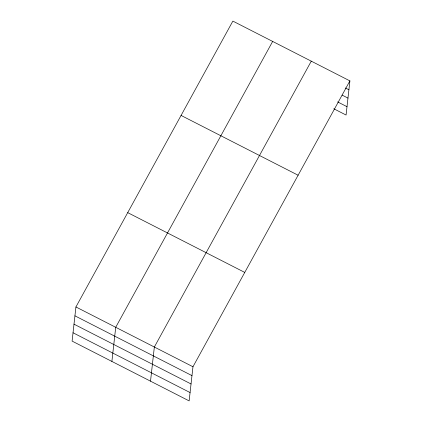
<?xml version="1.0" encoding="UTF-8"?>
<svg xmlns="http://www.w3.org/2000/svg" width="422" height="422" viewBox="0 0 422 422"><rect width="100%" height="100%" fill="white"/><g stroke="black" fill="none" stroke-linecap="round" stroke-linejoin="round"><path stroke-width="0.63" d="M75.928 306.963L72.099 341.108L189.14 400.9L192.97 366.76L349.901 80.892L232.86 21.1L75.928 306.963L192.97 366.76M111.893 361.438L115.723 327.293L272.654 41.43M150.517 381.166L154.346 347.026L311.278 61.164M349.901 80.892L346.072 115.037L333.781 108.755M345.396 87.966L348.91 89.759M342.121 95.114L347.971 98.099M337.642 101.913L347.005 106.692M181.075 115.433L298.111 175.23M127.718 212.63L244.755 272.422M74.931 315.83L191.973 375.627M73.998 324.175L191.039 383.967M73.032 332.768L190.074 392.56"/></g></svg>
